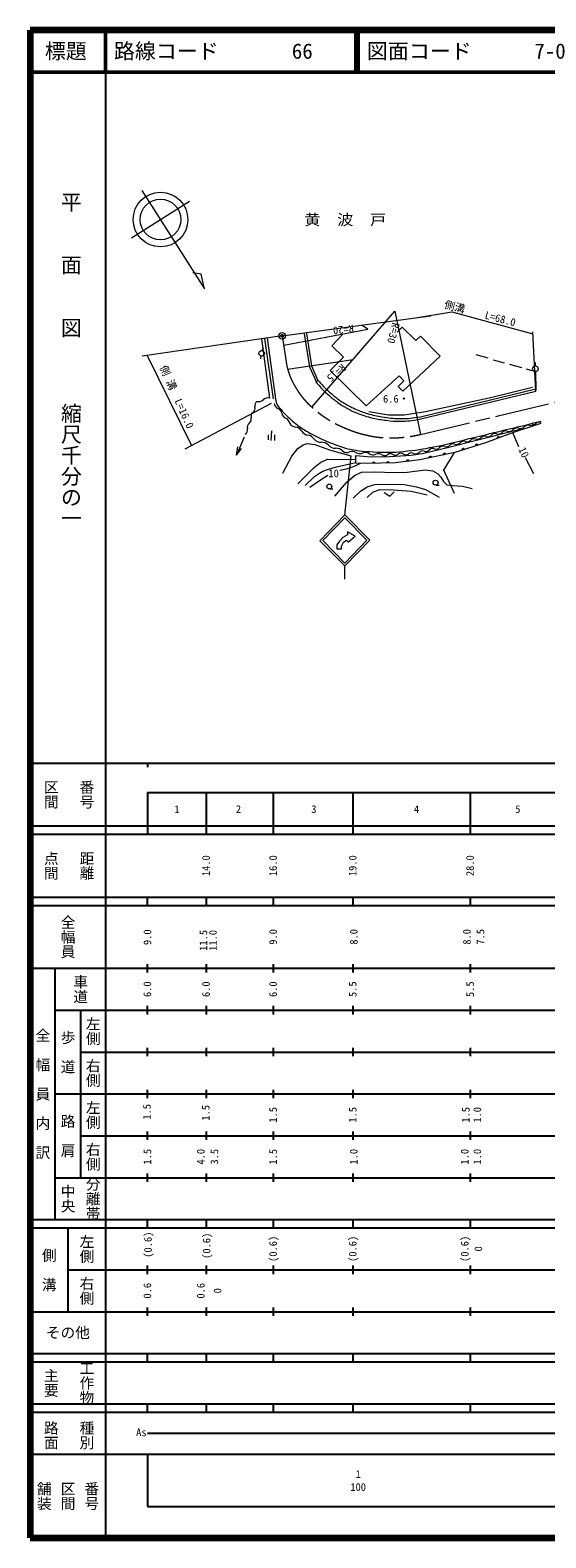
# Model space of a CAD drawing. Units: millimetres, scale not verified. Extents: x 40000 to 1265981, y 20000 to 380000.
# Drawn here: x 40000 to 163079, y 20000 to 380000 of the extents above; entities that cross this region are included whole.
import ezdxf
from ezdxf.enums import TextEntityAlignment as Align

# ---------------------------------------------------------------- set-up
doc = ezdxf.new("R2010")
doc.units = ezdxf.units.MM
doc.header["$LTSCALE"] = 1000
doc.header["$PDMODE"] = 32
doc.header["$PDSIZE"] = 500
doc.linetypes.add('CHAIN', pattern=[18.5, 12, -1.5, 3.5, -1.5])
for name, color, linetype, lineweight in [('M-BMK', 2, 'CHAIN', 13), ('M-TTL', 2, 'Continuous', 140), ('M-TTL-BAND', 7, 'Continuous', 25), ('M-TTL-LINE', 7, 'Continuous', 50), ('M-TTL-TXT', 7, 'Continuous', 13), ('M-WORK', 1, 'Continuous', 13)]:
    doc.layers.add(name, color=color, linetype=linetype, lineweight=lineweight)
doc.layers.add('M-OTRS', color=6, linetype='Continuous')
doc.styles.add('@ＭＳ ゴシック', font='')
doc.styles.add('ＭＳ ゴシック', font='')
doc.styles.get('@ＭＳ ゴシック').set_extended_font_data('@MS Gothic')
doc.styles.get('ＭＳ ゴシック').set_extended_font_data('MS Gothic')

msp = doc.modelspace()

# ---------------------------------------------------------------- linework, layer by layer
at = {"layer": 'M-BMK'}
msp.add_line((100167, 307011), (101264, 299792), dxfattribs=at)
msp.add_lwpolyline([(133183, 283471), (152038, 287982), (178022, 294227), (181674, 295504), (183901, 296643), (184786, 297314)], dxfattribs=at)
msp.add_open_spline([(101264, 299792), (101526, 298734), (101627, 298403), (101949, 297542), (102393, 296354), (102739, 295720), (103395, 294634), (104168, 293357), (104660, 292665), (105658, 291556), (106499, 290620), (107032, 290148), (107997, 289340), (109140, 288382), (109807, 287865), (111075, 287078), (112699, 286069), (113681, 285611), (115445, 284877), (117265, 284120), (118324, 283756), (120247, 283323), (122070, 282912), (123119, 282735), (124987, 282676), (126966, 282614), (128088, 282643), (130050, 282907), (131282, 283073), (131729, 283145), (133183, 283471)], degree=3, knots=[0, 0, 0, 0, 1, 1, 1, 2, 2, 2, 3, 3, 3, 4, 4, 4, 5, 5, 5, 6, 6, 6, 7, 7, 7, 8, 8, 8, 9, 9, 9, 10, 10, 10, 10], dxfattribs=at)
at = {"layer": 'M-OTRS'}
msp.add_point((100167, 307011), dxfattribs=at)
at = {"layer": 'M-TTL'}
for p, q in [((40000, 380000), (40000, 20000)), ((680000, 380000), (40000, 380000)), ((40000, 20000), (680000, 20000))]:
    msp.add_line(p, q, dxfattribs=at)
at = {"layer": 'M-TTL-BAND'}
for p, q in [((58000, 370000), (58000, 20000)), ((40000, 205000), (579000, 205000)), ((68000, 205000), (68000, 204000)), ((68000, 198000), (579000, 198000)), ((68000, 198000), (68000, 188000)), ((82000, 198000), (82000, 188000)), ((98000, 198000), (98000, 188000)), ((117000, 198000), (117000, 188000)), ((145000, 198000), (145000, 188000)), ((40000, 190000), (579000, 190000)), ((40000, 188000), (579000, 188000)), ((40000, 173000), (579000, 173000)), ((68000, 171000), (68000, 173000)), ((82000, 173000), (82000, 171000)), ((98000, 173000), (98000, 171000)), ((117000, 173000), (117000, 171000)), ((145000, 173000), (145000, 171000)), ((40000, 171000), (579000, 171000)), ((40000, 156000), (579000, 156000)), ((46000, 96000), (46000, 156000)), ((68000, 155000), (68000, 157000)), ((82000, 157000), (82000, 155000)), ((98000, 157000), (98000, 155000)), ((117000, 157000), (117000, 155000)), ((145000, 157000), (145000, 155000)), ((46000, 146000), (579000, 146000)), ((52000, 146000), (52000, 106000)), ((68000, 145000), (68000, 147000)), ((82000, 147000), (82000, 145000)), ((98000, 147000), (98000, 145000)), ((117000, 147000), (117000, 145000)), ((145000, 147000), (145000, 145000)), ((68000, 135000), (68000, 137000)), ((82000, 137000), (82000, 135000)), ((98000, 137000), (98000, 135000)), ((117000, 137000), (117000, 135000)), ((145000, 137000), (145000, 135000)), ((52000, 136000), (579000, 136000)), ((46000, 126000), (579000, 126000)), ((68000, 125000), (68000, 127000)), ((82000, 127000), (82000, 125000)), ((98000, 127000), (98000, 125000)), ((117000, 127000), (117000, 125000)), ((145000, 127000), (145000, 125000)), ((52000, 116000), (579000, 116000)), ((68000, 115000), (68000, 117000)), ((82000, 117000), (82000, 115000)), ((98000, 117000), (98000, 115000)), ((117000, 117000), (117000, 115000)), ((145000, 117000), (145000, 115000)), ((46000, 106000), (579000, 106000)), ((68000, 105000), (68000, 107000)), ((82000, 107000), (82000, 105000)), ((98000, 107000), (98000, 105000)), ((117000, 107000), (117000, 105000)), ((145000, 107000), (145000, 105000)), ((40000, 96000), (579000, 96000)), ((40000, 94000), (579000, 94000)), ((49000, 94000), (49000, 74000)), ((68000, 94000), (68000, 96000)), ((82000, 96000), (82000, 94000)), ((98000, 96000), (98000, 94000)), ((117000, 96000), (117000, 94000)), ((145000, 96000), (145000, 94000)), ((49000, 84000), (579000, 84000)), ((68000, 83000), (68000, 85000)), ((82000, 85000), (82000, 83000)), ((98000, 85000), (98000, 83000)), ((117000, 85000), (117000, 83000)), ((145000, 85000), (145000, 83000)), ((40000, 74000), (579000, 74000)), ((68000, 73000), (68000, 75000)), ((82000, 75000), (82000, 73000)), ((98000, 75000), (98000, 73000)), ((117000, 75000), (117000, 73000)), ((145000, 75000), (145000, 73000)), ((40000, 64000), (579000, 64000)), ((40000, 62000), (579000, 62000)), ((68000, 62000), (68000, 64000)), ((82000, 64000), (82000, 62000)), ((98000, 64000), (98000, 62000)), ((117000, 64000), (117000, 62000)), ((145000, 64000), (145000, 62000)), ((40000, 52000), (579000, 52000)), ((68000, 50000), (68000, 52000)), ((82000, 52000), (82000, 50000)), ((98000, 52000), (98000, 50000)), ((117000, 52000), (117000, 50000)), ((145000, 52000), (145000, 50000)), ((40000, 50000), (579000, 50000)), ((68000, 45000), (523000, 45000)), ((40000, 40000), (579000, 40000)), ((68000, 40000), (68000, 27500)), ((68000, 27500), (579000, 27500))]:
    msp.add_line(p, q, dxfattribs=at)
at = {"layer": 'M-TTL-LINE'}
for p, q in [((58000, 380000), (58000, 370000)), ((117750, 380000), (117750, 370000)), ((118250, 380000), (118250, 370000)), ((40000, 370000), (680000, 370000))]:
    msp.add_line(p, q, dxfattribs=at)
at = {"layer": 'M-WORK'}
for p, q in [((64199, 330416), (77993, 339128)), ((100167, 307011), (132007, 311320)), ((132007, 311320), (135647, 311812)), ((100167, 307011), (66769, 302186)), ((95185, 306291), (97158, 292127)), ((95940, 306400), (97982, 291957)), ((96555, 306489), (98632, 291406)), ((95351, 303477), (95683, 304261)), ((146368, 302579), (149228, 301744)), ((67901, 302350), (78519, 280822)), ((95049, 302198), (94990, 301537)), ((101445, 299082), (117084, 301380)), ((150507, 301293), (153154, 300571)), ((154446, 300263), (157247, 299463)), ((158355, 299171), (159749, 298740)), ((160636, 299821), (160646, 300613)), ((108197, 296024), (108762, 296379)), ((160652, 298471), (160680, 294048)), ((133177, 287701), (160664, 294341)), ((97506, 290886), (76901, 279964)), ((91076, 282782), (89229, 278555)), ((96842, 283358), (96811, 282147)), ((97591, 284332), (97478, 282034)), ((98350, 283347), (98299, 282013)), ((156650, 280470), (155172, 283846)), ((89229, 278555), (89529, 280533)), ((89229, 278555), (90477, 280118)), ((116499, 278354), (115000, 264220)), ((158168, 277934), (160110, 274163)), ((111512, 270460), (112262, 270475)), ((136881, 271362), (137631, 271377)), ((115109, 264253), (109125, 258062)), ((109879, 258127), (115091, 263565)), ((115091, 263565), (120354, 258200)), ((115109, 264253), (121035, 258195)), ((109125, 258062), (115095, 252129)), ((109879, 258127), (115080, 252740)), ((120354, 258200), (115080, 252740)), ((115095, 252129), (121035, 258195)), ((115074, 248902), (115095, 252129))]:
    msp.add_line(p, q, dxfattribs=at)
for points in [[(66688, 341738), (81630, 318223), (80782, 321739), (78819, 322033)], [(107265, 289963), (127002, 312912), (133183, 283471)], [(132007, 311320), (140675, 312741), (159972, 307494)], [(100512, 304746), (120573, 308631), (119118, 309576)], [(105381, 307472), (106661, 299614), (108292, 296084)], [(105925, 307549), (107133, 299823), (108682, 296329)], [(114594, 307383), (112024, 304644), (114748, 301935), (111624, 298734), (120176, 290270), (128058, 297465), (129187, 296275), (127802, 294910), (128930, 293771), (137859, 302146), (133198, 306894), (132055, 305896), (128820, 309066), (127620, 307881)], [(133212, 287165), (160694, 293779), (159947, 307966)], [(134361, 288931), (149589, 292246), (159923, 294776)], [(120849, 288977), (125512, 288161), (129283, 288161), (134361, 288931)], [(161888, 286091), (154860, 283741), (148645, 281469), (141344, 279164), (132997, 277387), (127218, 276705), (120186, 276543), (117727, 276617), (117729, 278424)], [(117729, 278424), (121386, 278149), (125829, 278180), (130969, 278519), (133985, 278980), (140262, 280530), (146202, 282033), (156944, 284687)], [(100328, 274224), (102436, 278302), (103852, 280087), (105176, 280995), (106130, 281288), (107976, 281088), (111470, 279795), (116499, 278354)], [(103907, 271703), (107810, 275594), (109369, 276856), (111042, 277574), (115571, 277466), (117728, 277594)], [(141280, 269349), (138763, 274964), (141291, 279153)], [(105608, 271289), (107865, 273396), (109024, 274247), (109865, 274709), (111220, 275212), (113107, 275745), (117728, 276783)], [(106778, 270848), (109056, 272448), (111026, 273726)], [(112710, 268690), (115480, 271953), (117419, 273635), (119081, 274425), (122436, 274517), (126776, 274405), (129967, 274497), (134297, 275020), (136102, 274753), (137190, 274128), (138011, 273286), (138636, 272199), (139488, 271440), (140770, 271245), (143212, 271080), (145459, 270557)], [(113950, 274911), (115843, 275372), (117582, 276003), (118847, 276583)], [(117093, 268273), (118837, 269945), (120427, 270971), (122295, 271474), (125537, 271607), (129343, 271494), (132226, 270950), (134360, 270314), (137581, 268498)], [(120408, 268409), (121762, 269722), (123465, 270337), (126728, 270276), (130914, 269896), (134741, 269075)], [(124502, 269568), (125866, 268757), (126851, 269742)]]:
    msp.add_lwpolyline(points, dxfattribs=at)
msp.add_lwpolyline([(113204, 256191), (114270, 256191), (114295, 256758), (114794, 257729), (115403, 258174), (115690, 258242), (115882, 257756), (117555, 259174), (115747, 260238), (115765, 259490), (114628, 258883), (113808, 258022), (113233, 257078)], close=True, dxfattribs=at)
for centre, radius in [((71109, 334780), 6527), ((71109, 334780), 4869), ((100167, 307011), 776), ((95236, 302829), 658), ((160578, 299145), 678), ((111399, 271043), 594), ((136768, 271945), 594)]:
    msp.add_circle(centre, radius, dxfattribs=at)
for centre, radius, start, end in [((94496, 292976), 1669, 255.68761, 312.36545), ((96745, 290510), 1669, 75.68761, 132.36545), ((94009, 287725), 1300, 129.01204, 193.41383), ((92372, 289746), 1300, 309.01204, 13.41383), ((94902, 290349), 1300, 129.01204, 193.41383), ((99681, 291027), 1456, 187.85799, 248.62034), ((98619, 288315), 1456, 7.85799, 68.62034), ((101505, 288713), 1456, 187.85799, 248.62034), ((90587, 284498), 1300, 309.01204, 13.41383), ((93117, 285101), 1300, 129.01204, 193.41383), ((91480, 287122), 1300, 309.01204, 13.41383), ((100443, 286001), 1456, 7.85799, 68.62034), ((103633, 287251), 2039, 211.03859, 262.21912), ((103081, 283211), 2039, 31.03859, 82.21912), ((154266, 285490), 1314, 252.75657, 316.81643), ((156182, 283692), 1314, 72.75657, 136.81643), ((156779, 284326), 354, 27.28253, 189.68771), ((156779, 284326), 283, 29.50657, 187.46367), ((156779, 284326), 212, 33.2529, 183.71734), ((156961, 286201), 1314, 252.75657, 316.81643), ((156779, 284326), 142, 40.96463, 176.00561), ((156779, 284326), 100, 51.28229, 165.68795), ((158877, 284403), 1314, 72.75657, 136.81643), ((159656, 286913), 1314, 252.75657, 316.81643), ((160004, 285404), 354, 27.28253, 189.68771), ((160004, 285404), 283, 29.50657, 187.46367), ((160004, 285404), 212, 33.2529, 183.71734), ((160004, 285404), 142, 40.96463, 176.00561), ((160004, 285404), 100, 51.28229, 165.68795), ((161572, 285115), 1314, 72.75657, 136.81643), ((106575, 285313), 2039, 211.03859, 262.21912), ((106023, 281273), 2039, 31.03859, 82.21912), ((109424, 283864), 2260, 222.94187, 271.51737), ((109543, 279346), 2260, 42.94187, 91.51737), ((112852, 282425), 2260, 222.94187, 271.51737), ((139343, 281609), 1087, 247.85124, 318.48514), ((140971, 280168), 1087, 67.85124, 138.48514), ((141790, 282181), 1087, 247.85124, 318.48514), ((143418, 280741), 1087, 67.85124, 138.48514), ((144228, 282822), 1147, 249.55311, 318.25772), ((145939, 281295), 1147, 69.55311, 138.25772), ((146632, 280777), 354, 26.31575, 188.72093), ((146740, 283444), 1147, 249.55311, 318.25772), ((146632, 280777), 283, 28.53979, 186.49689), ((146632, 280777), 212, 32.28612, 182.75057), ((146632, 280777), 142, 39.99785, 175.03884), ((146632, 280777), 100, 50.31551, 164.72117), ((148451, 281917), 1147, 69.55311, 138.25772), ((149253, 284066), 1147, 249.55311, 318.25772), ((150964, 282539), 1147, 69.55311, 138.25772), ((151765, 284688), 1147, 249.55311, 318.25772), ((151771, 282554), 354, 28.88298, 191.28816), ((151771, 282554), 283, 31.10702, 189.06412), ((151771, 282554), 212, 34.85334, 185.31779), ((151771, 282554), 142, 42.56507, 177.60606), ((151771, 282554), 100, 52.88273, 167.2884), ((153476, 283161), 1147, 69.55311, 138.25772), ((112971, 277907), 2260, 42.94187, 91.51737), ((115543, 280822), 1653, 236.29416, 293.24945), ((116848, 277784), 1653, 56.29416, 113.24945), ((118682, 280534), 1653, 236.29416, 293.24945), ((119987, 277497), 1653, 56.29416, 113.24945), ((121822, 280247), 1653, 236.29416, 293.24945), ((123127, 277210), 1653, 56.29416, 113.24945), ((124638, 279500), 1091, 237.02758, 307.52565), ((125967, 277770), 1091, 57.02758, 127.52565), ((127154, 279600), 1091, 237.02758, 307.52565), ((128483, 277870), 1091, 57.02758, 127.52565), ((129670, 279700), 1091, 237.02758, 307.52565), ((130114, 276992), 354, 15.53085, 177.93603), ((130114, 276992), 283, 17.75489, 175.71199), ((130114, 276992), 212, 21.50122, 171.96567), ((130999, 277970), 1091, 57.02758, 127.52565), ((132002, 279891), 1087, 247.85124, 318.48514), ((133630, 278451), 1087, 67.85124, 138.48514), ((134449, 280464), 1087, 247.85124, 318.48514), ((135519, 277869), 354, 20.81821, 183.22338), ((135519, 277869), 283, 23.04224, 180.99935), ((136077, 279023), 1087, 67.85124, 138.48514), ((135519, 277869), 212, 26.78857, 177.25302), ((135519, 277869), 142, 34.5003, 169.54129), ((135519, 277869), 100, 44.81796, 159.22363), ((136896, 281036), 1087, 247.85124, 318.48514), ((138524, 279596), 1087, 67.85124, 138.48514), ((138845, 278577), 354, 20.81821, 183.22338), ((138845, 278577), 283, 23.04224, 180.99935), ((138845, 278577), 212, 26.78857, 177.25302), ((138845, 278577), 142, 34.5003, 169.54129), ((138845, 278577), 100, 44.81796, 159.22363), ((143390, 279753), 354, 26.31575, 188.72093), ((143390, 279753), 283, 28.53979, 186.49689), ((143390, 279753), 212, 32.28612, 182.75057), ((143390, 279753), 142, 39.99785, 175.03884), ((143390, 279753), 100, 50.31551, 164.72117), ((122004, 276531), 354, 10.11384, 172.51902), ((122004, 276531), 283, 12.33788, 170.29498), ((122004, 276531), 212, 16.08421, 166.54866), ((122004, 276531), 142, 23.79594, 158.83693), ((122004, 276531), 100, 34.1136, 148.51926), ((125403, 276609), 354, 10.11384, 172.51902), ((125403, 276609), 283, 12.33788, 170.29498), ((125403, 276609), 212, 16.08421, 166.54866), ((125403, 276609), 142, 23.79594, 158.83693), ((125403, 276609), 100, 34.1136, 148.51926), ((130114, 276992), 142, 29.21295, 164.25394), ((130114, 276992), 100, 39.53061, 153.93628)]:
    msp.add_arc(centre, radius, start, end, dxfattribs=at)
for points, knots in [([(108197, 296024), (108658, 295449), (108799, 295291), (109204, 294839), (109961, 293996), (110420, 293550), (111277, 292808), (112101, 292094), (112581, 291712), (113472, 291084), (114266, 290526), (114731, 290239), (115576, 289761), (116463, 289258), (116967, 288977), (117915, 288602), (119402, 288013), (120265, 287742), (121824, 287381), (123052, 287096), (123753, 286990), (125004, 286837), (126256, 286683), (126964, 286622), (128226, 286611), (130185, 286594), (130930, 286778), (133212, 287165)], [0, 0, 0, 0, 1, 1, 1, 2, 2, 2, 3, 3, 3, 4, 4, 4, 5, 5, 5, 6, 6, 6, 7, 7, 7, 8, 8, 8, 9, 9, 9, 9]), ([(108762, 296379), (109176, 295862), (109306, 295720), (109672, 295313), (110434, 294466), (110913, 294037), (111775, 293292), (112541, 292630), (112977, 292262), (113806, 291681), (114479, 291211), (114874, 290971), (115592, 290573), (116523, 290057), (117058, 289789), (118033, 289363), (119115, 288890), (119741, 288662), (120875, 288337), (122284, 287933), (123100, 287798), (124548, 287578), (126091, 287342), (126969, 287247), (128529, 287239), (130353, 287230), (131050, 287363), (133177, 287701)], [0, 0, 0, 0, 1, 1, 1, 2, 2, 2, 3, 3, 3, 4, 4, 4, 5, 5, 5, 6, 6, 6, 7, 7, 7, 8, 8, 8, 9, 9, 9, 9]), ([(98632, 291406), (98728, 291070), (98781, 290955), (98911, 290680), (99181, 290108), (99480, 289873), (99885, 289387), (100715, 288394), (101238, 287883), (102201, 287017), (103285, 286042), (103943, 285541), (105168, 284749), (106140, 284120), (106710, 283803), (107744, 283282), (109332, 282481), (110229, 282034), (111891, 281402), (113423, 280820), (114265, 280410), (115865, 280055), (118541, 279460), (120101, 279394), (122839, 279257), (125663, 279116), (127260, 279225), (130073, 279514), (132906, 279804), (134477, 280123), (137268, 280692), (139565, 281161), (140337, 281345), (143113, 282056)], [0, 0, 0, 0, 1, 1, 1, 2, 2, 2, 3, 3, 3, 4, 4, 4, 5, 5, 5, 6, 6, 6, 7, 7, 7, 8, 8, 8, 9, 9, 9, 10, 10, 10, 11, 11, 11, 11])]:
    msp.add_open_spline(points, degree=3, knots=knots, dxfattribs=at)
msp.add_open_spline([(143113, 282056), (152505, 284332), (152505, 284332), (161898, 286608)], degree=3, dxfattribs=at)

# ---------------------------------------------------------------- texts
at = {"layer": 'M-TTL-BAND', "style": '@ＭＳ ゴシック'}
for s, p in [('平\u3000\u3000面\u3000\u3000図', (49777, 306475)), ('縮尺千分の一', (49777, 261030))]:
    msp.add_text(s, height=3666, rotation=270, dxfattribs=at).set_placement(p, align=Align.MIDDLE_RIGHT)
at = {"layer": 'M-TTL-BAND'}
for s, height, rotation, style, p in [('区間', 2566, 270, '@ＭＳ ゴシック', (45000, 197500)), ('番号', 2566, 270, '@ＭＳ ゴシック', (53500, 197500)), ('点間', 2566, 270, '@ＭＳ ゴシック', (45000, 180500)), ('距離', 2566, 270, '@ＭＳ ゴシック', (53500, 180500)), ('14.0', 1833, 90, 'ＭＳ ゴシック', (81967, 180500)), ('16.0', 1833, 90, 'ＭＳ ゴシック', (97968, 180500)), ('19.0', 1833, 90, 'ＭＳ ゴシック', (116969, 180500)), ('28.0', 1833, 90, 'ＭＳ ゴシック', (144970, 180500)), ('全幅員', 2566, 270, '@ＭＳ ゴシック', (49000, 163500)), ('9.0', 1833, 90, 'ＭＳ ゴシック', (67984, 163412)), ('11.5', 1833, 90, 'ＭＳ ゴシック', (81333, 162659)), ('11.0', 1833, 90, 'ＭＳ ゴシック', (83612, 162659)), ('9.0', 1833, 90, 'ＭＳ ゴシック', (97968, 163500)), ('8.0', 1833, 90, 'ＭＳ ゴシック', (117219, 163500)), ('8.0', 1833, 90, 'ＭＳ ゴシック', (144220, 163500)), ('7.5', 1833, 90, 'ＭＳ ゴシック', (147470, 163500)), ('車道', 2566, 270, '@ＭＳ ゴシック', (52000, 151000)), ('6.0', 1833, 90, 'ＭＳ ゴシック', (67967, 151000)), ('6.0', 1833, 90, 'ＭＳ ゴシック', (81967, 151000)), ('6.0', 1833, 90, 'ＭＳ ゴシック', (97968, 151000)), ('5.5', 1833, 90, 'ＭＳ ゴシック', (116969, 151000)), ('5.5', 1833, 90, 'ＭＳ ゴシック', (145000, 151000)), ('左側', 2566, 270, '@ＭＳ ゴシック', (55000, 141000)), ('全\u3000幅\u3000員\u3000内\u3000訳', 2566, 270, '@ＭＳ ゴシック', (43000, 126000)), ('歩\u3000道', 2566, 270, '@ＭＳ ゴシック', (49000, 136000)), ('右側', 2566, 270, '@ＭＳ ゴシック', (55000, 131000)), ('左側', 2566, 270, '@ＭＳ ゴシック', (55000, 121000)), ('1.5', 1833, 90, 'ＭＳ ゴシック', (67854, 121721)), ('1.5', 1833, 90, 'ＭＳ ゴシック', (81887, 121493)), ('1.5', 1833, 90, 'ＭＳ ゴシック', (97968, 121000)), ('1.5', 1833, 90, 'ＭＳ ゴシック', (116969, 121000)), ('1.5', 1833, 90, 'ＭＳ ゴシック', (143970, 121000)), ('1.0', 1833, 90, 'ＭＳ ゴシック', (146720, 121000)), ('路\u3000肩', 2566, 270, '@ＭＳ ゴシック', (49000, 116000)), ('右側', 2566, 270, '@ＭＳ ゴシック', (55000, 111000)), ('1.5', 1833, 90, 'ＭＳ ゴシック', (67967, 111000)), ('4.0', 1833, 90, 'ＭＳ ゴシック', (80717, 111000)), ('3.5', 1833, 90, 'ＭＳ ゴシック', (83967, 111000)), ('1.5', 1833, 90, 'ＭＳ ゴシック', (97968, 111000)), ('1.0', 1833, 90, 'ＭＳ ゴシック', (117219, 111000)), ('1.0', 1833, 90, 'ＭＳ ゴシック', (143720, 111000)), ('1.0', 1833, 90, 'ＭＳ ゴシック', (146720, 111000)), ('分離帯', 2566, 270, '@ＭＳ ゴシック', (55000, 101000)), ('中央', 2566, 270, '@ＭＳ ゴシック', (49000, 101000)), ('左側', 2566, 270, '@ＭＳ ゴシック', (53500, 89000)), ('(0.6)', 1833, 90, 'ＭＳ ゴシック', (68113, 89997)), ('(0.6)', 1833, 90, 'ＭＳ ゴシック', (82103, 89728)), ('(0.6)', 1833, 90, 'ＭＳ ゴシック', (97968, 89000)), ('(0.6)', 1833, 90, 'ＭＳ ゴシック', (116969, 89000)), ('(0.6)', 1833, 90, 'ＭＳ ゴシック', (143720, 89000)), ('側\u3000溝', 2566, 270, '@ＭＳ ゴシック', (44500, 84000)), ('0', 1833, 90, 'ＭＳ ゴシック', (146970, 89000)), ('右側', 2566, 270, '@ＭＳ ゴシック', (53500, 79000)), ('0.6', 1833, 90, 'ＭＳ ゴシック', (67967, 79000)), ('0.6', 1833, 90, 'ＭＳ ゴシック', (80717, 79000)), ('0', 1833, 90, 'ＭＳ ゴシック', (84718, 79000)), ('工作物', 2566, 270, '@ＭＳ ゴシック', (53500, 57000)), ('主要', 2566, 270, '@ＭＳ ゴシック', (45000, 57000)), ('路面', 2566, 270, '@ＭＳ ゴシック', (45000, 44500)), ('種別', 2566, 270, '@ＭＳ ゴシック', (53500, 44500)), ('舗装', 2566, 270, '@ＭＳ ゴシック', (43333, 30000)), ('区間', 2566, 270, '@ＭＳ ゴシック', (49000, 30000)), ('番号', 2566, 270, '@ＭＳ ゴシック', (54667, 30000))]:
    msp.add_text(s, height=height, rotation=rotation, dxfattribs=dict(at, style=style)).set_placement(p, align=Align.MIDDLE_CENTER)
at = {"layer": 'M-TTL-BAND', "style": 'ＭＳ ゴシック'}
for s, height, p in [('1', 1833, (75048, 194000)), ('2', 1833, (89715, 194000)), ('3', 1833, (107716, 194000)), ('4', 1833, (132217, 194000)), ('5', 1833, (156406, 194000)), ('その他', 2566, (49000, 69000)), ('As', 1833, (66539, 45200)), ('1', 1833, (118288, 35238)), ('100', 1833, (118288, 32131))]:
    msp.add_text(s, height=height, dxfattribs=at).set_placement(p, align=Align.MIDDLE_CENTER)
at = {"layer": 'M-TTL-TXT', "style": 'ＭＳ ゴシック'}
msp.add_text('標題', height=3666, dxfattribs=at).set_placement((48500, 375000), align=Align.MIDDLE_CENTER)
for s, p in [('路線コード       66', (60000, 375000)), ('図面コード      7-0', (120380, 375000))]:
    msp.add_text(s, height=3666, dxfattribs=at).set_placement(p, align=Align.MIDDLE_LEFT)
at = {"layer": 'M-WORK', "style": 'ＭＳ ゴシック'}
for s, rotation, p in [('側溝\u3000\u3000L=68.0', 345.259, (138556, 313167)), ('R=20', 186.607, (117074, 310232)), ('R=30', 255.268, (125938, 310439)), ('側 溝\u3000L=16.0', 294.036, (70359, 299279)), ('R=15', 220.522, (114053, 300894)), ('10', 294.775, (155967, 279708))]:
    msp.add_text(s, height=1833, rotation=rotation, dxfattribs=at).set_placement(p, align=Align.BOTTOM_LEFT)
for s, p in [('6.6・', (124215, 290507)), ('10', (111190, 272702))]:
    msp.add_text(s, height=1833, dxfattribs=at).set_placement(p, align=Align.BOTTOM_LEFT)
at = {"layer": 'M-WORK', "insert": (105416, 333163), "char_height": 2566, "attachment_point": 7, "style": 'ＭＳ ゴシック'}
msp.add_mtext('\\T2.04;\\W1.1;黄波戸', dxfattribs=at)

doc.saveas('drawing.dxf')
